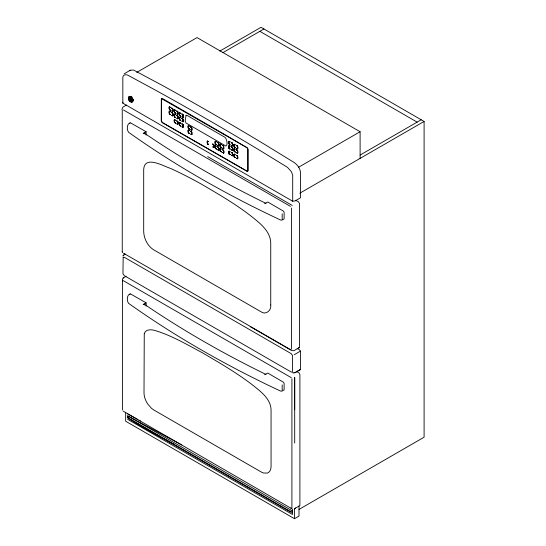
<?xml version="1.0" encoding="UTF-8"?>
<svg xmlns="http://www.w3.org/2000/svg" width="546" height="546" viewBox="0 0 546 546"><rect width="100%" height="100%" fill="white"/><g stroke="black" fill="none" stroke-linecap="round" stroke-linejoin="round"><path stroke-width="0.82" d="M294.69 443.052L294.69 377.593L294.69 409.725M170.57 114.694L169.356 113.916L169.431 111.561L170.57 111.834C168.352 109.562 168.55 114.749 170.57 114.694L169.431 113.657L169.192 111.309L169.594 111.268M170.57 110.299L169.356 109.521L169.431 107.166L170.57 107.439C168.352 105.166 168.55 110.353 170.57 110.299L169.431 109.255L169.192 106.914L169.594 106.873M171.567 108.012L172.775 108.791L172.7 111.145L171.567 110.872C173.785 113.145 173.58 107.958 171.567 108.012L172.7 109.05L172.946 111.398L172.543 111.439M171.567 112.408L172.775 113.186L172.7 115.54L171.567 115.267C173.785 117.54 173.58 112.353 171.567 112.408L172.7 113.452L172.946 115.793L172.543 115.834M175.641 113.227L174.433 112.449L174.508 110.094L175.641 110.367C173.423 108.094 173.628 113.281 175.641 113.227L174.508 112.189L174.263 109.848L174.665 109.807M175.641 123.116L174.433 122.338L174.508 119.984L175.641 120.256C173.423 117.984 173.628 123.171 175.641 123.116L174.508 122.079L174.263 119.738L174.665 119.697M175.641 117.622L174.433 116.844L174.508 114.489L175.641 114.762C173.423 112.49 173.628 117.677 175.641 117.622L174.508 116.585L174.263 114.244L174.665 114.203M176.638 115.343L177.853 116.114L177.778 118.468L176.638 118.195C178.856 120.475 178.658 115.281 176.638 115.343L177.778 116.38L178.016 118.721L177.614 118.762M176.638 120.837L177.853 121.608L177.778 123.962L176.638 123.689C178.856 125.962 178.658 120.775 176.638 120.837L177.778 121.867L178.016 124.215L177.614 124.256M181.798 118.318L183.012 119.096L182.937 121.451L181.798 121.178C184.016 123.451 183.818 118.264 181.798 118.318L182.937 119.356L183.176 121.697L182.774 121.738M181.798 113.923L183.012 114.701L182.937 117.049L181.798 116.783C184.016 119.055 183.818 113.868 181.798 113.923L182.937 114.96L183.176 117.301L182.774 117.342M181.798 123.812L183.012 124.59L182.937 126.938L181.798 126.672C184.016 128.945 183.818 123.758 181.798 123.812L182.937 124.85L183.176 127.191L182.774 127.232M189.53 129.109L188.315 128.33L188.39 125.976L189.53 126.249C187.312 123.976 187.51 129.163 189.53 129.109L188.39 128.071L188.152 125.73L188.554 125.689M189.53 133.504L188.315 132.733L188.39 130.371L189.53 130.651C187.312 128.371 187.51 133.565 189.53 133.504L188.39 132.466L188.152 130.125L188.554 130.084M208.627 144.533L207.419 143.762L207.494 141.4L208.627 141.68C206.408 139.401 206.613 144.588 208.627 144.533L207.494 143.496L207.248 141.155L207.651 141.114M212.653 144.001L213.861 144.772L213.786 147.127L212.653 146.854C214.871 149.133 214.667 143.946 212.653 144.001L213.786 145.038L214.032 147.379L213.629 147.42M217.499 146.799L218.714 147.577L218.639 149.932L217.499 149.659C219.717 151.931 219.519 146.744 217.499 146.799L218.639 147.836L218.878 150.177L218.482 150.218M217.499 142.404L218.714 143.175L218.639 145.536L217.499 145.256C219.717 147.536 219.519 142.342 217.499 142.404L218.639 143.441L218.878 145.782L218.482 145.823M221.451 151.938L220.236 151.16L220.311 148.805L221.451 149.078C219.233 146.799 219.431 151.993 221.451 151.938L220.311 150.894L220.072 148.553L220.475 148.512M221.451 147.536L220.236 146.765L220.311 144.41L221.451 144.683C219.233 142.404 219.431 147.597 221.451 147.536L220.311 146.499L220.072 144.158L220.475 144.117M222.447 149.652L223.655 150.43L223.58 152.784L222.447 152.511C224.659 154.784 224.461 149.597 222.447 149.652L223.58 150.689L223.819 153.037L223.423 153.078M223.655 146.028L223.58 148.389L222.447 148.109L223.655 148.737L223.819 146.321L222.447 145.256L223.655 146.028L223.232 145.85M231.217 146.847L232.425 147.625L232.35 149.979L231.217 149.706C233.435 151.979 233.231 146.792 231.217 146.847L232.35 147.891L232.596 150.232L232.193 150.273M231.217 142.451L232.425 143.229L232.35 145.584L231.217 145.311C233.435 147.584 233.231 142.397 231.217 142.451L232.35 143.489L232.596 145.837L232.193 145.878M231.217 152.341L232.425 153.119L232.35 155.474L231.217 155.201C233.435 157.473 233.231 152.286 231.217 152.341L232.35 153.378L232.596 155.726L232.193 155.767M235.381 147.713L234.166 146.942L234.241 144.581L235.381 144.861C233.162 142.581 233.36 147.768 235.381 147.713L234.241 146.676L234.002 144.335L234.405 144.294M235.381 157.603L234.166 156.832L234.241 154.47L235.381 154.75C233.162 152.471 233.36 157.657 235.381 157.603L234.241 156.566L234.002 154.225L234.405 154.184M235.381 152.109L234.166 151.338L234.241 148.983L235.381 149.256C233.162 146.976 233.36 152.163 235.381 152.109L234.241 151.071L234.002 148.73L234.405 148.689M236.377 145.434L237.585 146.205L237.51 148.56L236.377 148.287C238.595 150.566 238.39 145.373 236.377 145.434L237.51 146.471L237.756 148.812L237.353 148.853M236.377 155.323L237.585 156.095L237.51 158.449L236.377 158.176C238.595 160.456 238.39 155.262 236.377 155.323L237.51 156.361L237.756 158.702L237.353 158.743M236.377 149.829L237.585 150.6L237.51 152.962L236.377 152.682C238.595 154.962 238.39 149.768 236.377 149.829L237.51 150.867L237.756 153.208L237.353 153.249M180.801 116.202L179.593 115.431L179.668 113.07L180.801 113.35C178.583 111.07 178.788 116.264 180.801 116.202L179.668 115.165L179.361 113.063L179.825 112.783L179.422 112.824M180.801 126.092L179.593 125.321L179.668 122.959L180.801 123.239C178.583 120.959 178.788 126.153 180.801 126.092L179.668 125.054L179.422 122.714L179.825 122.673M216.509 149.085L215.295 148.307L215.37 145.953L216.509 146.226C214.291 143.946 214.489 149.14 216.509 149.085L215.37 148.041L215.131 145.7L215.527 145.659M216.509 144.683L215.295 143.912L215.37 141.557L216.509 141.83C214.291 139.551 214.489 144.738 216.509 144.683L215.37 143.646L215.131 141.305L215.527 141.264M230.221 154.627L229.006 153.849L229.081 151.495L230.221 151.768C228.003 149.495 228.201 154.682 230.221 154.627L229.081 153.583L228.842 151.242L229.245 151.201M230.221 149.133L229.006 148.355L229.081 146L230.221 146.273C228.003 144.001 228.201 149.188 230.221 149.133L229.081 148.096L228.842 145.748L229.245 145.707M132.275 101.065C132.514 94.103 126.809 99.87 130.733 97.359M223.819 148.635L223.423 148.676L223.887 148.396L223.437 146.028M128.44 98.382C132.173 91.325 134.807 108.893 128.658 99.365C128.467 89.537 137.169 107.057 129.129 100.321M131.06 97.597L129.266 96.935C128.945 98.99 128.085 98.655 129.368 97.188M130.166 98.055L129.846 98.41L130.125 97.987M133.258 100.614C131.374 101.112 132.644 99.031 131.661 101.713L129.866 101.078M131.211 98.724L131.19 98.601M121.901 109.712L122.836 107.2L126.46 105.044M129.033 97.441L129.115 97.024M229.027 141.823L230.221 141.878C228.003 139.605 228.201 144.792 230.221 144.738L229.081 143.694L228.842 141.353L229.245 141.312M179.614 117.69L180.801 117.745C178.59 115.465 178.788 120.659 180.801 120.598L179.614 119.281M177.832 113.855L176.638 113.8C178.856 116.08 178.658 110.886 176.638 110.947L177.832 112.264M161.534 98.812L161.425 120.714L162.305 122.441L247.611 171.41L248.034 170.721L248.034 149.263L247.611 148.089L225.143 134.732M191.714 129.743L190.527 129.682C192.745 131.961 192.54 126.768 190.527 126.822L191.714 128.146M191.714 134.139L190.527 134.084C192.745 136.357 192.54 131.17 190.527 131.224L191.714 132.548M128.644 97.584C126.993 99.256 132.228 102.17 129.866 101.051M122.256 110.285L122.256 251.481M291.591 349.242L291.591 208.046M122.386 281.511L122.57 280.972M291.905 507.828L291.905 378.733M122.905 102.239L122.83 103.16L292.704 201.235L295.079 200.928L300.436 197.836L300.436 171.867C299.877 168.093 297.386 164.851 294.383 162.626L266.093 145.291A3174.512 1832.813 60 0 0 163.063 85.804L133.558 70.031L130.194 70.222L124.167 73.881M129.559 99.461C129.784 100.785 130.487 98.082 128.788 99.884L128.419 98.853L129.211 98.471M122.577 278.91L123.526 277.798M179.361 117.465L179.593 117.117L179.593 119.827L180.801 120.598M178.078 114.087L177.853 114.428L177.853 111.718L176.638 110.947M191.967 129.968L191.735 130.31L191.735 127.6L190.527 126.822M191.967 134.364L191.735 134.705L191.735 132.002L190.527 131.224M122.911 255.89L124.836 254.231M123.143 255.535L125.061 253.931M229.436 144.144L229.027 143.414M293.96 372.877L295.038 372.754L300.436 369.492L300.436 351.105L299.399 349.706L297.188 348.423M131.873 98.983C129.163 100.812 132.678 99.979 131.095 100.969L130.542 99.509L131.579 98.908M294.287 509.179L295.461 507.964M129.518 70.789L130.194 70.222M130.876 99.536L132.091 99.229M186.043 115.404L185.149 121.014L186.015 122.98L225.846 146C228.201 145.168 226.843 139.169 225.082 137.367L186.95 115.356L186.043 115.404L186.595 115.254M250.17 326.604L291.291 350.348L293.809 350.757L299.406 347.515L299.59 203.754L298.607 201.938L295.666 200.239M294.185 354.77L300.436 351.105M123.15 278.023L126.126 276.283M136.725 72.413L197.045 37.585L360.107 131.729L360.107 158.388M128.658 97.181L129.354 96.785M128.515 97.509L129.211 97.113M128.337 97.843L129.354 97.236M128.44 97.911L129.272 97.516M128.597 97.987L129.3 97.577M130.958 97.318L131.682 96.819M129.422 98.253L130.924 97.461M128.665 99.031L129.361 98.621M129.825 98.355L131.04 97.693M130.712 99.352C129.382 100.553 129.252 98.969 130.774 97.871M131.368 97.597L132.064 97.195M128.569 99.372L129.266 98.969M129.716 98.717L131.013 97.898M131.327 97.679L132.023 97.277L131.661 96.915M128.658 99.365L129.354 98.963M131.388 99.631C131.586 97.741 129.102 99.659 130.856 98.116M129.811 98.853L131.06 98.103M128.993 99.863L129.695 99.454M131.941 98.546L132.712 98.103M129.061 100.375L129.825 99.918M131.04 99.311L131.811 98.956M131.934 98.792L132.637 98.382M131.081 99.536L132.016 99.072M131.177 99.604L132.077 99.147M129.784 101.146L130.74 100.614M130.685 100.785L129.989 101.187L130.972 100.717M132.466 100.014L133.163 99.611M130.194 101.351L130.938 100.942M132.255 100.164L133.258 99.645M132.316 100.396L133.074 100.02M132.507 100.498L133.204 100.095M132.35 100.73L133.026 100.259M132.303 100.867L133.006 100.464M132.255 101.058L133.163 100.532M131.108 101.774L132.364 101.31M130.985 102.013L132.412 101.645M131.327 101.952L133.053 100.894M131.368 102.082L132.35 101.515L131.265 101.324M132.446 101.399L133.142 100.996M131.941 101.795L132.637 101.392M219.847 51.085L261.036 27.3L424.099 121.444L424.099 437.203L299.051 509.398M131.716 102.047L132.712 101.515M222.966 52.614L263.923 28.965M130.064 122.898C126.556 123.833 126.795 130.037 128.556 132.262C176.317 166.237 227.539 195.175 280.589 220.031L281.825 220.14L283.777 219.164A1.686 0.976 60 0 0 284.125 218.386L284.125 212.81A1.686 0.976 60 0 0 283.394 211.118L267.731 201.972L264.776 203.678M143.154 133.456L146.11 131.757L130.453 122.816A1.686 0.976 60 0 0 129.811 123.191M298.314 167.404L360.107 131.729M360.162 155.023L421.212 119.779M299.788 193.216L424.099 121.444M130.064 293.96C126.556 294.895 126.795 301.099 128.556 303.323C176.317 337.305 227.539 366.243 280.589 391.1L282.343 391.052M143.154 304.525L146.11 302.818L130.453 293.885A1.686 0.976 60 0 0 129.723 294.731M264.776 374.74L267.731 373.041L283.394 382.18A1.686 0.976 60 0 1 284.125 383.879L284.125 389.455A1.686 0.976 60 0 1 283.394 390.301L282.937 390.144M294.485 518.7L298.996 516.1L298.996 506.101L294.485 508.701L294.485 518.7L125.655 421.225L125.655 412.892M300.436 369.492L295.263 372.447L294.185 372.529M143.537 133.238L144.362 133.163C183.081 159.562 223.901 182.808 265.991 203.385L265.158 203.46M143.537 304.306L144.362 304.231C183.081 330.623 223.901 353.869 265.991 374.447M265.158 374.522L265.609 374.372M300.211 369.785L299.399 369.697M181.75 444.935L127.689 415.847L128.037 417.758L290.219 511.39L292.519 511.008L127.689 415.847L128.037 418.188L290.219 511.827L292.519 512.612M161.643 98.689L246.949 147.659L247.829 149.379L247.829 170.837L247.406 171.526L162.101 122.557L161.22 120.837L161.329 98.928L162.865 98.771L224.413 134.309M298.607 347.741L299.051 347.761M298.928 506.122L299.904 505.548L299.904 374.529L298.928 372.822L296.71 371.539M228.842 143.666L229.245 144.171M123.184 280.61L291.291 377.661M290.731 508.08L291.291 508.19M292.779 372.768L293.591 372.952M131.272 101.447L131.682 101.611M169.356 109.521L169.786 109.705M174.433 112.449L174.856 112.633M179.593 115.431L180.016 115.615M172.352 113.002L172.775 113.186M177.43 115.929L177.853 116.114M182.589 118.912L183.012 119.096M191.312 127.416L191.735 127.6M234.166 146.942L234.596 147.12M174.433 122.338L174.856 122.522M232.002 147.44L232.425 147.625M179.593 125.321L180.016 125.505M237.162 150.416L237.585 150.6M218.291 142.991L218.714 143.175M188.315 132.733L188.739 132.917M207.419 143.762L207.842 143.939M229.006 153.849L229.436 154.033M215.295 148.307L215.718 148.492M234.166 156.832L234.596 157.009M220.236 151.16L220.659 151.344M172.352 108.606L172.775 108.791M177.43 111.534L177.853 111.718M182.589 114.51L183.012 114.701M169.356 113.916L169.786 114.1M174.433 116.844L174.856 117.035M179.593 119.827L180.016 120.011M232.002 143.038L232.425 143.229M237.162 146.021L237.585 146.205M177.43 121.424L177.853 121.608M182.589 124.399L183.012 124.59M188.315 128.33L188.739 128.522M191.312 131.811L191.735 132.002M229.006 148.355L229.436 148.539M234.166 151.338L234.596 151.522M215.295 143.912L215.718 144.096M220.236 146.765L220.659 146.949M213.438 144.588L213.861 144.772M232.002 152.928L232.425 153.119M218.291 147.386L218.714 147.577M237.162 155.91L237.585 156.095M223.232 150.246L223.655 150.43M130.03 97.761L130.31 98.3L129.859 98.689M171.239 442.765L127.689 419.335L292.519 514.503L292.519 509.125L123.184 411.131M172.741 443.577L174.242 444.383M127.689 413.957L137.408 419.294M138.902 420.113L140.397 420.939M259.841 31.327L417.13 122.133M222.447 145.256L223.423 145.816M207.733 156.654L292.246 205.446M123.423 109.944L290.417 206.354M123.423 253.173L290.417 349.583M234.166 144.233L234.596 144.54M229.006 141.257L229.436 141.557M237.162 153.003L237.585 153.31M232.002 150.027L232.425 150.327M174.433 109.746L174.856 110.046M169.356 106.818L169.786 107.118M234.166 154.122L234.596 154.429M229.006 151.146L229.436 151.447M218.291 145.577L218.714 145.884M182.589 121.492L183.012 121.799M220.236 148.457L220.659 148.758M215.295 145.605L215.718 145.905M177.43 118.516L177.853 118.823M172.352 115.588L172.775 115.889M207.419 141.052L207.842 141.359M179.593 122.611L180.016 122.918M174.433 119.635L174.856 119.936M188.315 130.023L188.739 130.33M237.162 148.608L237.585 148.915M232.002 145.625L232.425 145.932M234.166 148.628L234.596 148.935M229.006 145.652L229.436 145.959M220.236 144.055L220.659 144.362M182.589 117.097L183.012 117.404M215.295 141.202L215.718 141.51M172.352 111.186L172.775 111.493M237.162 158.497L237.585 158.804M232.002 155.514L232.425 155.822M174.433 114.141L174.856 114.448M169.356 111.213L169.786 111.52M188.315 125.628L188.739 125.935M223.232 152.825L223.655 153.133M218.291 149.973L218.714 150.28M213.438 147.174L213.861 147.481M182.589 126.986L183.012 127.293M177.43 124.01L177.853 124.317M130.48 100.744L130.863 101.071M144.362 133.163L144.71 133.941M144.362 304.231L144.71 305.002M129.484 99.481L129.764 99.973M122.086 251.706L122.645 252.743M122.57 410.066L122.393 279.395M292.704 201.235L292.704 175.348L291.421 171.697L287.449 167.322L259.289 150.061A3174.512 1832.813 60 0 0 156.252 90.581L128.092 75.314C126.187 74.201 123 74.631 122.83 77.273L122.83 103.16M290.219 511.39L290.219 511.827M282.18 213.827L282.18 219.41M282.18 384.896L282.18 390.472M146.11 131.757L146.11 135.087M146.11 302.818L146.11 306.156M128.037 417.758L128.037 418.188M270.741 304.948C271.587 310.36 265.827 315.376 260.961 311.746L153.474 249.693C147.481 245.789 143.973 238.65 143.694 231.593L143.694 169.431C144.574 154.771 163.718 166.359 170.7 168.468A513.609 296.533 60 0 1 201.774 184.336C220.85 195.564 240.254 206.716 257.186 221.082C263.807 226.604 270.488 233.654 270.741 242.779L270.741 304.948M144.26 333.749L144.007 392.943A13.964 8.06 60 0 0 147.673 403.938L151.549 408.381L153.788 409.971L261.275 472.031L263.52 473.02L267.39 473.061A13.964 8.06 60 0 0 271.062 466.298L271.055 409.459C270.673 400.675 263.868 394.192 257.5 388.95C240.417 374.89 221.123 363.779 202.095 352.614C186.561 344.376 171.212 335.21 154.218 330.275C150.71 329.368 145.229 329.34 144.26 333.749M123.171 257.214L122.946 273.764L124.379 275.71L291.155 371.997L292.369 372.106L292.588 355.555L291.155 353.61L124.379 257.323L123.171 257.214"/></g></svg>
